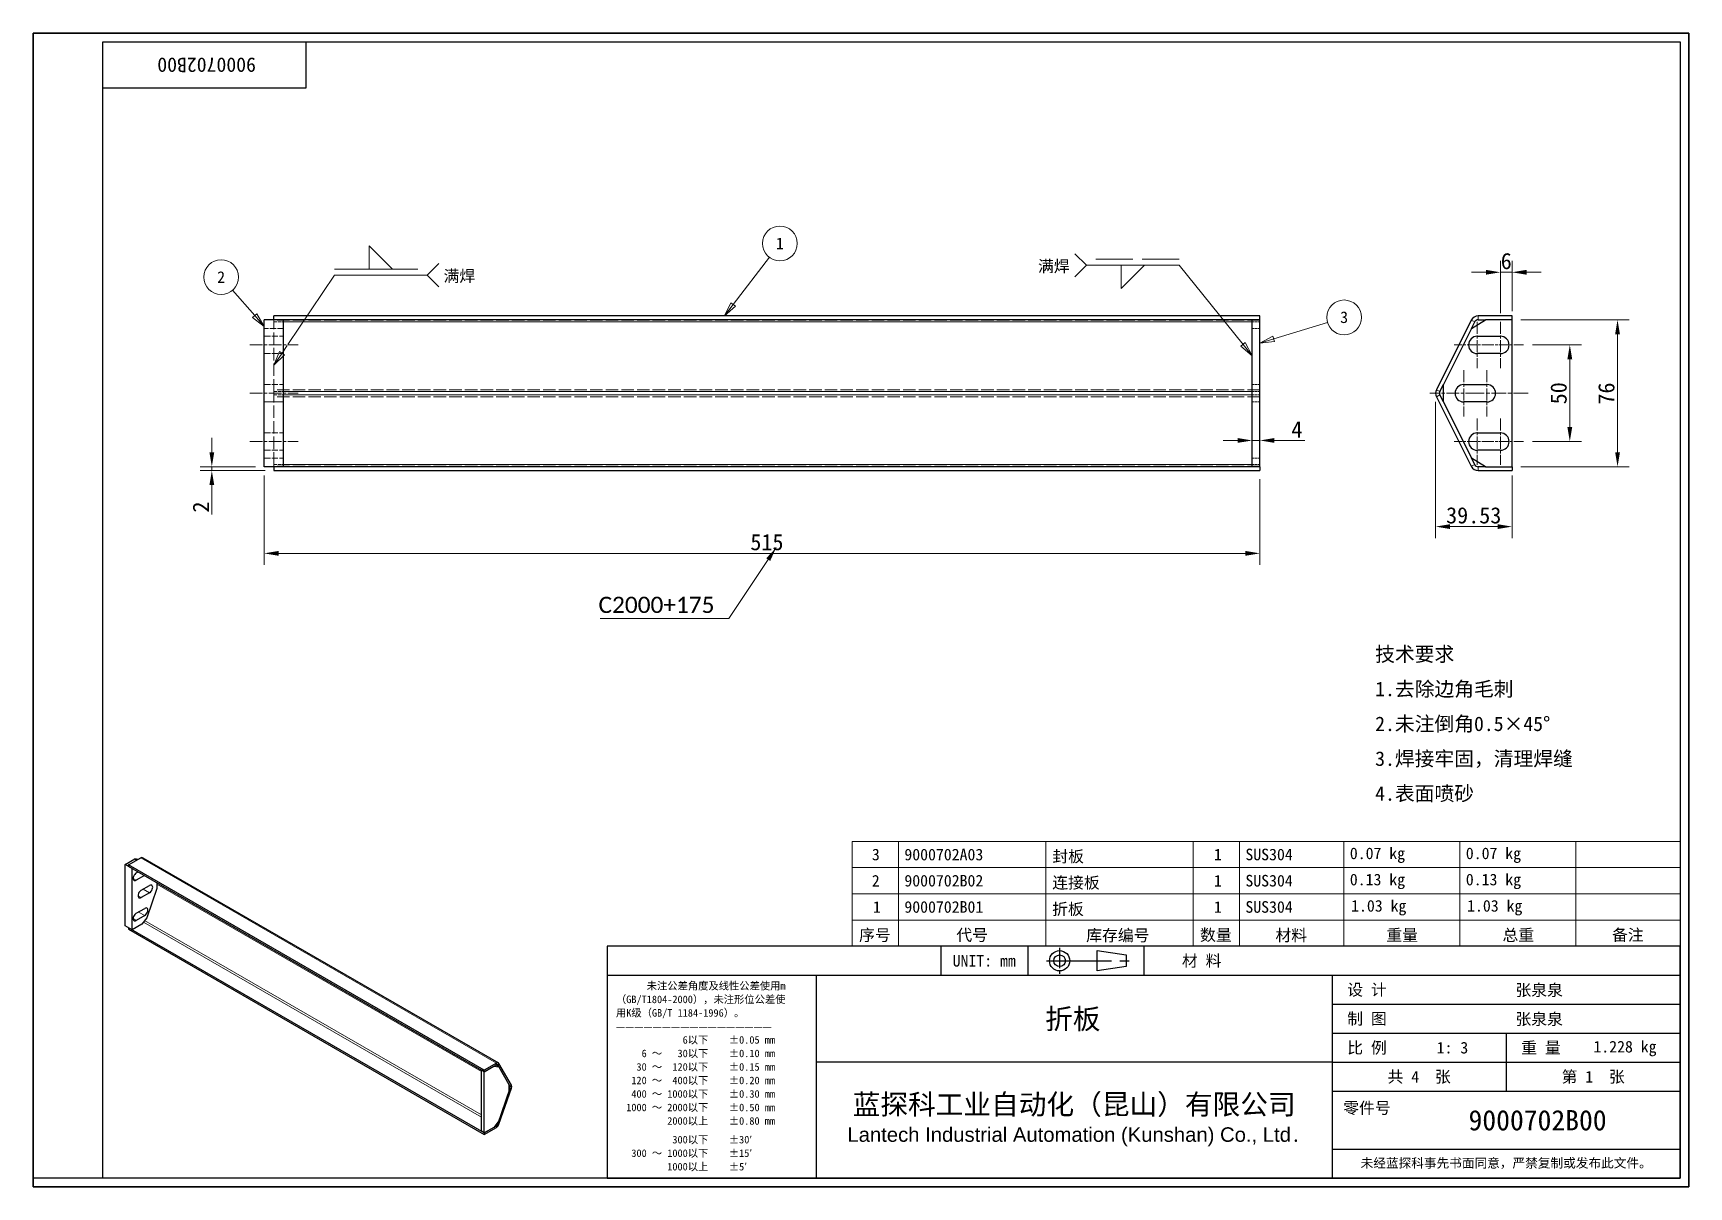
# Model space of a CAD drawing. Header units: millimetres. Extents: x 18 to 875, y 16 to 614.
import ezdxf
from ezdxf.enums import TextEntityAlignment as Align

# ---------------------------------------------------------------- set-up
doc = ezdxf.new("R2010")
doc.units = ezdxf.units.MM
doc.header["$LTSCALE"] = 3
doc.linetypes.add('CHAIN', pattern=[0.3543, 0.2362, -0.0295, 0.0591, -0.0295])
doc.linetypes.add('DASHED', pattern=[0.2067, 0.1654, -0.0413])
for name, color, linetype, lineweight in [('1', 7, 'Continuous', 18), ('可见 (ISO)', 7, 'Continuous', 25), ('可见窄的 (ISO)', 7, 'Continuous', 18), ('图框 (ISO)', 7, 'Continuous', 35), ('标题 (ISO)', 7, 'Continuous', 25)]:
    doc.layers.add(name, color=color, linetype=linetype, lineweight=lineweight)
for name, color, linetype, lineweight, true_color in [('中心标记 (ISO)', 1, 'CHAIN', 18, 0xff0000), ('中心线 (ISO)', 1, 'CHAIN', 18, 0xff0000), ('尺寸 (ISO)', 7, 'Continuous', 18, 0x008000), ('符号 (ISO)', 7, 'Continuous', 18, 0x008000), ('隐藏 (ISO)', 5, 'DASHED', 18, 0x0000ff), ('隐藏窄的 (ISO)', 5, 'DASHED', 18, 0x0000ff)]:
    doc.layers.add(name, color=color, linetype=linetype, lineweight=lineweight, true_color=true_color)
doc.styles.add('文本样式164', font='SimSun.ttf')
doc.styles.add('文本样式165', font='SimSun.ttf')
doc.styles.add('文本样式74', font='SimSun.ttf')
doc.styles.add('最新国标', font='simfang.ttf')
doc.styles.add('注释文本 (ISO)', font='simfang.ttf')
doc.dimstyles.new('默认 (GB)', dxfattribs={"dimscale": 3, "dimtxt": 2.8, "dimasz": 2.5, "dimexe": 2, "dimexo": 1.5, "dimgap": 0.5, "dimtad": 1, "dimtoh": 1, "dimdsep": 46, "dimtxsty": '最新国标', "dimcen": 0.09, "dimdle": 10, "dimclrd": 256, "dimclre": 256, "dimclrt": 256, "dimaunit": 1, "dimadec": 3, "dimazin": 2, "dimtfac": 0.535714, "dimtmove": 0, "dimatfit": 3, "dimfxl": 0, "dimtolj": 1, "dimtzin": 0, "dimlwd": -1, "dimlwe": -1, "dimarcsym": 0})
doc.dimstyles.new('默认 (GB)$7', dxfattribs={"dimscale": 3, "dimtxt": 2.8, "dimasz": 2.5, "dimexe": 2, "dimexo": 1.5, "dimgap": 0.5, "dimtad": 1, "dimtoh": 1, "dimdsep": 46, "dimtxsty": '最新国标', "dimcen": 0.09, "dimdle": 10, "dimclrd": 256, "dimclre": 256, "dimclrt": 256, "dimaunit": 1, "dimadec": 3, "dimazin": 2, "dimtfac": 0.535714, "dimtmove": 0, "dimatfit": 3, "dimfxl": 0, "dimtolj": 1, "dimtzin": 0, "dimlwd": -1, "dimlwe": -1, "dimarcsym": 0})

# ---------------------------------------------------------------- blocks, each defined once
blk = doc.blocks.new('图框 最新国标')
at = {"layer": '图框 (ISO)'}
for p, q in [((6, 7), (6, 204.5)), ((6, 204.5), (291.5, 204.5)), ((291.5, 204.5), (291.5, 5.5)), ((6, 7), (6, 5.5)), ((6, 7), (6, 5.5)), ((291.5, 5.5), (6, 5.5))]:
    blk.add_line(p, q, dxfattribs=at)
at = {"layer": '图框 (ISO)', "color": 7, "linetype": 'Continuous', "lineweight": 25}
for p, q in [((18, 203), (290, 203)), ((18, 7), (18, 203)), ((18, 203), (290, 203)), ((53, 203), (53, 195)), ((290, 203), (290, 7)), ((290, 203), (290, 7)), ((53, 195), (18, 195)), ((290, 7), (6, 7)), ((290, 7), (18, 7))]:
    blk.add_line(p, q, dxfattribs=at)
at = {"layer": '图框 (ISO)', "style": '文本样式74'}
blk.add_attdef('零件代号_001', (44.42, 200.25), '', height=2.5, rotation=180, dxfattribs=at)
blk = doc.blocks.new('标题栏 最新国标')
at = {"layer": '标题 (ISO)'}
for p, q in [((381.98, -183.84), (196.98, -183.84)), ((196.98, -183.84), (196.98, -223.84)), ((254.48, -183.84), (254.48, -188.84)), ((269.48, -183.84), (269.48, -188.84)), ((281.48, -188.09), (281.48, -184.59)), ((281.48, -184.59), (286.48, -185.34)), ((286.48, -185.34), (286.48, -187.34)), ((289.48, -183.84), (289.48, -188.84)), ((381.98, -223.84), (381.98, -183.84)), ((383.48, -183.84), (383.48, -225.34)), ((286.48, -187.34), (281.48, -188.09)), ((196.98, -188.84), (381.98, -188.84)), ((232.98, -188.84), (232.98, -223.84)), ((321.98, -188.84), (321.98, -223.84)), ((321.98, -193.84), (381.98, -193.84)), ((321.98, -198.84), (381.98, -198.84)), ((351.98, -198.84), (351.98, -208.84)), ((321.98, -203.84), (232.98, -203.84)), ((321.98, -203.84), (381.98, -203.84)), ((321.98, -208.84), (381.98, -208.84)), ((321.98, -218.84), (381.98, -218.84)), ((196.98, -223.84), (381.98, -223.84)), ((383.48, -225.34), (196.98, -225.34))]:
    blk.add_line(p, q, dxfattribs=at)
at = {"layer": '标题 (ISO)', "linetype": 'CHAIN', "ltscale": 5.000333}
blk.add_line((274.98, -184.09), (274.98, -188.59), dxfattribs=at)
at = {"layer": '标题 (ISO)', "linetype": 'CHAIN', "ltscale": 15.834605}
blk.add_line((272.73, -186.34), (286.98, -186.34), dxfattribs=at)
at = {"layer": '标题 (ISO)'}
for radius in [1.75, 1]:
    blk.add_circle((274.98, -186.34), radius, dxfattribs=at)
at = {"layer": '1', "style": '文本样式164'}
for s, p in [('UNIT: mm', (261.98, -186.34)), ('材 料', (299.48, -186.34)), ('设 计', (327.98, -191.34)), ('制 图', (327.98, -196.34)), ('比 例', (327.98, -201.34)), ('重 量', (357.98, -201.34)), ('共 4  张', (336.98, -206.34)), ('第 1  张', (366.98, -206.34))]:
    blk.add_text(s, height=2, dxfattribs=at).set_placement(p, align=Align.MIDDLE_CENTER)
at = {"layer": '标题 (ISO)', "char_height": 2, "style": '注释文本 (ISO)'}
for s, insert, attachment_point, line_spacing_factor in [('{\\fSimSun|b0|i0|c134|p2;\\H0.65x;      未注公差角度及线性公差使用m\\P（GB/T1804-2000），未注形位公差使\\P用K级（GB/T 1184-1996）。\\P—————————————————\\P             6以下    ±0.05 mm\\P     6 ～   30以下    ±0.10 mm\\P    30 ～  120以下    ±0.15 mm\\P   120 ～  400以下    ±0.20 mm\\P   400 ～ 1000以下    ±0.30 mm\\P  1000 ～ 2000以下    ±0.50 mm\\P          2000以上    ±0.80 mm\\P\\H0.38462x;\\P\\H2.6x;           300以下    ±30′\\P   300 ～ 1000以下    ±15′\\P          1000以上    ±5′}', (198.48, -206.34), 4, 1.075116), ('{\\fMicrosoft YaHei|b0|i0|c134|p34;\\H1.75x;蓝探科工业自动化（昆山）有限公司\\P\\fArial|b0|i0|c0|p34;\\H0.71429x;Lantech Industrial Automation (Kunshan) Co., Ltd\\fFangSong|b0|i0|c134|p49;.\\H1.15195x; }', (277.48, -213.84), 5, 0.978695)]:
    blk.add_mtext(s, dxfattribs=dict(at, insert=insert, attachment_point=attachment_point, line_spacing_factor=line_spacing_factor))
at = {"layer": '标题 (ISO)', "attachment_point": 5, "style": '注释文本 (ISO)'}
for s, insert, char_height in [('\\fFangSong|b0|i0;零件号', (327.98, -211.84), 2), ('\\fSimSun|b0|i0;{\\H1.6000;未经蓝探科事先书面同意，严禁复制或发布此文件。}', (351.98, -221.34), 1.6)]:
    blk.add_mtext(s, dxfattribs=dict(at, insert=insert, char_height=char_height))
at = {"layer": '标题 (ISO)', "style": '注释文本 (ISO)'}
blk.add_attdef('材料', text='', height=2, dxfattribs=at).set_placement((324.48, -186.34), align=Align.MIDDLE_CENTER)
at = {"layer": '标题 (ISO)'}
for tag, p, height, style in [('设计人_001', (353.58, -192.39), 2, '注释文本 (ISO)'), ('库存编号_001', (272.48, -198.12), 3.5, '文本样式165'), ('设计人_001', (353.58, -197.39), 2, '注释文本 (ISO)'), ('视图比例_001', (339.99, -202.33), 2, '注释文本 (ISO)'), ('质量\\P3;_001', (367.02, -202.16), 2, '注释文本 (ISO)'), ('零件代号_001', (345.49, -215.59), 3.5, '文本样式165')]:
    blk.add_attdef(tag, p, '', height=height, dxfattribs=dict(at, style=style))
blk = doc.blocks.new('*D5')
at = {"layer": 'Defpoints', "color": 0, "transparency": 16777216}
for p in [(110.45, 387.14), (137.58, 389.14), (142.58, 387.14)]:
    blk.add_point(p, dxfattribs=at)
at = {"layer": '尺寸 (ISO)', "color": 116, "true_color": 0x00803f, "transparency": 16777216}
for p, q in [((110.45, 396.64), (110.45, 404.14)), ((133.08, 389.14), (104.45, 389.14)), ((138.08, 387.14), (104.45, 387.14)), ((110.45, 389.14), (110.45, 387.14)), ((110.45, 379.64), (110.45, 364.39))]:
    blk.add_line(p, q, dxfattribs=at)
for points in [[(109.2, 396.64), (111.7, 396.64), (110.45, 389.14)], [(109.2, 379.64), (111.7, 379.64), (110.45, 387.14)]]:
    blk.add_solid(points, dxfattribs=at)
at = {"layer": '尺寸 (ISO)', "transparency": 16777216, "insert": (104.75, 368.27), "char_height": 8.4, "attachment_point": 5, "rotation": 90, "style": '最新国标'}
blk.add_mtext('\\A1;2', dxfattribs=at)
blk = doc.blocks.new('*D6')
at = {"layer": 'Defpoints', "color": 0, "transparency": 16777216}
for p in [(137.58, 389.14), (652.58, 387.14), (652.58, 344.31)]:
    blk.add_point(p, dxfattribs=at)
at = {"layer": '尺寸 (ISO)', "color": 116, "true_color": 0x00803f, "transparency": 16777216}
for p, q in [((137.58, 384.64), (137.58, 338.31)), ((652.58, 382.64), (652.58, 338.31)), ((145.08, 344.31), (645.08, 344.31))]:
    blk.add_line(p, q, dxfattribs=at)
for points in [[(145.08, 345.56), (145.08, 343.06), (137.58, 344.31)], [(645.08, 345.56), (645.08, 343.06), (652.58, 344.31)]]:
    blk.add_solid(points, dxfattribs=at)
at = {"layer": '尺寸 (ISO)', "transparency": 16777216, "insert": (397.58, 350.06), "char_height": 8.4, "attachment_point": 5, "style": '最新国标'}
blk.add_mtext('\\A1;515', dxfattribs=at)
blk = doc.blocks.new('*D7')
at = {"layer": 'Defpoints', "color": 0, "transparency": 16777216}
for p in [(648.58, 407.3), (652.58, 407.3), (652.58, 402.73)]:
    blk.add_point(p, dxfattribs=at)
at = {"layer": '尺寸 (ISO)', "color": 116, "true_color": 0x00803f, "transparency": 16777216}
for p, q in [((641.08, 402.73), (633.58, 402.73)), ((648.58, 402.73), (652.58, 402.73)), ((660.08, 402.73), (675.86, 402.73))]:
    blk.add_line(p, q, dxfattribs=at)
for points in [[(641.08, 403.98), (641.08, 401.48), (648.58, 402.73)], [(660.08, 403.98), (660.08, 401.48), (652.58, 402.73)]]:
    blk.add_solid(points, dxfattribs=at)
at = {"layer": '尺寸 (ISO)', "transparency": 16777216, "insert": (671.72, 408.43), "char_height": 8.4, "attachment_point": 5, "style": '最新国标'}
blk.add_mtext('\\A1;4', dxfattribs=at)
blk = doc.blocks.new('*D8')
at = {"layer": 'Defpoints', "color": 0, "transparency": 16777216}
for p in [(789.03, 452.14), (789.03, 402.14), (812.9, 402.14)]:
    blk.add_point(p, dxfattribs=at)
at = {"layer": '尺寸 (ISO)', "color": 116, "true_color": 0x00803f, "transparency": 16777216}
for p, q in [((793.53, 452.14), (818.9, 452.14)), ((812.9, 444.64), (812.9, 409.64)), ((793.53, 402.14), (818.9, 402.14))]:
    blk.add_line(p, q, dxfattribs=at)
for points in [[(811.65, 444.64), (814.15, 444.64), (812.9, 452.14)], [(811.65, 409.64), (814.15, 409.64), (812.9, 402.14)]]:
    blk.add_solid(points, dxfattribs=at)
at = {"layer": '尺寸 (ISO)', "transparency": 16777216, "insert": (807.15, 427.14), "char_height": 8.4, "attachment_point": 5, "rotation": 90, "style": '最新国标'}
blk.add_mtext('\\A1;50', dxfattribs=at)
blk = doc.blocks.new('*D9')
at = {"layer": 'Defpoints', "color": 0, "transparency": 16777216}
for p in [(783.03, 465.14), (837.6, 465.14), (783.03, 389.14)]:
    blk.add_point(p, dxfattribs=at)
at = {"layer": '尺寸 (ISO)', "color": 116, "true_color": 0x00803f, "transparency": 16777216}
for p, q in [((787.53, 465.14), (843.6, 465.14)), ((837.6, 396.64), (837.6, 457.64)), ((787.53, 389.14), (843.6, 389.14))]:
    blk.add_line(p, q, dxfattribs=at)
for points in [[(836.35, 457.64), (838.85, 457.64), (837.6, 465.14)], [(836.35, 396.64), (838.85, 396.64), (837.6, 389.14)]]:
    blk.add_solid(points, dxfattribs=at)
at = {"layer": '尺寸 (ISO)', "transparency": 16777216, "insert": (831.86, 426.99), "char_height": 8.4, "attachment_point": 5, "rotation": 90, "style": '最新国标'}
blk.add_mtext('\\A1;76', dxfattribs=at)
blk = doc.blocks.new('*D10')
at = {"layer": 'Defpoints', "color": 0, "transparency": 16777216}
for p in [(777.03, 489.75), (777.03, 464.14), (783.03, 465.14)]:
    blk.add_point(p, dxfattribs=at)
at = {"layer": '尺寸 (ISO)', "color": 116, "true_color": 0x00803f, "transparency": 16777216}
for p, q in [((769.53, 489.75), (762.03, 489.75)), ((777.03, 468.64), (777.03, 495.75)), ((783.03, 489.75), (777.03, 489.75)), ((783.03, 469.64), (783.03, 495.75)), ((790.53, 489.75), (798.03, 489.75))]:
    blk.add_line(p, q, dxfattribs=at)
for points in [[(769.53, 491), (769.53, 488.5), (777.03, 489.75)], [(790.53, 491), (790.53, 488.5), (783.03, 489.75)]]:
    blk.add_solid(points, dxfattribs=at)
at = {"layer": '尺寸 (ISO)', "transparency": 16777216, "insert": (780.03, 495.5), "char_height": 8.4, "attachment_point": 5, "style": '最新国标'}
blk.add_mtext('\\A1;6', dxfattribs=at)
blk = doc.blocks.new('*D11')
at = {"layer": 'Defpoints', "color": 0, "transparency": 16777216}
for p in [(743.5, 427.14), (783.03, 389.14), (743.5, 358.15)]:
    blk.add_point(p, dxfattribs=at)
at = {"layer": '尺寸 (ISO)', "color": 116, "true_color": 0x00803f, "transparency": 16777216}
for p, q in [((743.5, 422.64), (743.5, 352.15)), ((783.03, 384.64), (783.03, 352.15)), ((775.53, 358.15), (751, 358.15))]:
    blk.add_line(p, q, dxfattribs=at)
for points in [[(751, 359.4), (751, 356.9), (743.5, 358.15)], [(775.53, 359.4), (775.53, 356.9), (783.03, 358.15)]]:
    blk.add_solid(points, dxfattribs=at)
at = {"layer": '尺寸 (ISO)', "transparency": 16777216, "insert": (763.2, 363.93), "char_height": 8.4, "attachment_point": 5, "style": '最新国标'}
blk.add_mtext('\\A1;39.53', dxfattribs=at)
blk = doc.blocks.new('引出序号1')
at = {"layer": '符号 (ISO)'}
for p, q in [((126.71, 157.7), (132.95, 165.85)), ((126.31, 158), (125.19, 155.71)), ((126.71, 157.7), (125.19, 155.71)), ((125.19, 155.71), (127.1, 157.39)), ((127.1, 157.39), (126.31, 158))]:
    blk.add_line(p, q, dxfattribs=at)
at = {"layer": '符号 (ISO)', "flags": 128}
blk.add_lwpolyline([(126.31, 158), (125.19, 155.71), (127.1, 157.39), (126.31, 158)], dxfattribs=at)
at = {"layer": '符号 (ISO)'}
blk.add_circle((134.77, 168.23), 3, dxfattribs=at)
blk.add_solid([(126.31, 158), (125.19, 155.71), (127.1, 157.39), (126.31, 158)], dxfattribs=at)
at = {"layer": '符号 (ISO)', "insert": (134.77, 168.23), "char_height": 2, "attachment_point": 5, "style": '注释文本 (ISO)'}
blk.add_mtext('1', dxfattribs=at)
blk = doc.blocks.new('引出序号2')
at = {"layer": '符号 (ISO)'}
for p, q in [((44.21, 155.78), (40.39, 160.16)), ((44.59, 156.11), (43.84, 155.45)), ((43.84, 155.45), (45.86, 153.9)), ((44.21, 155.78), (45.86, 153.9)), ((45.86, 153.9), (44.59, 156.11))]:
    blk.add_line(p, q, dxfattribs=at)
at = {"layer": '符号 (ISO)', "flags": 128}
blk.add_lwpolyline([(43.84, 155.45), (45.86, 153.9), (44.59, 156.11), (43.84, 155.45)], dxfattribs=at)
at = {"layer": '符号 (ISO)'}
blk.add_circle((38.42, 162.42), 3, dxfattribs=at)
blk.add_solid([(43.84, 155.45), (45.86, 153.9), (44.59, 156.11), (43.84, 155.45)], dxfattribs=at)
at = {"layer": '符号 (ISO)', "insert": (38.42, 162.42), "char_height": 2, "attachment_point": 5, "style": '注释文本 (ISO)'}
blk.add_mtext('2', dxfattribs=at)
blk = doc.blocks.new('引出序号3')
at = {"layer": '符号 (ISO)'}
for p, q in [((219.92, 151.77), (229.19, 154.6)), ((219.77, 152.24), (217.53, 151.03)), ((219.92, 151.77), (217.53, 151.03)), ((220.06, 151.29), (219.77, 152.24)), ((217.53, 151.03), (220.06, 151.29))]:
    blk.add_line(p, q, dxfattribs=at)
at = {"layer": '符号 (ISO)', "flags": 128}
blk.add_lwpolyline([(219.77, 152.24), (217.53, 151.03), (220.06, 151.29), (219.77, 152.24)], dxfattribs=at)
at = {"layer": '符号 (ISO)'}
blk.add_circle((232.05, 155.47), 3, dxfattribs=at)
blk.add_solid([(219.77, 152.24), (217.53, 151.03), (220.06, 151.29), (219.77, 152.24)], dxfattribs=at)
at = {"layer": '符号 (ISO)', "insert": (232.05, 155.48), "char_height": 2, "attachment_point": 5, "style": '注释文本 (ISO)'}
blk.add_mtext('3', dxfattribs=at)
blk = doc.blocks.new('明细栏')
at = {"layer": '符号 (ISO)'}
for p, q in [((290, 65.1), (147.2, 65.1)), ((147.2, 65.1), (147.2, 51.53)), ((155.2, 65.1), (155.2, 51.53)), ((180.6, 65.1), (180.6, 51.53)), ((206, 65.1), (206, 51.53)), ((214, 65.1), (214, 51.53)), ((232, 65.1), (232, 51.53)), ((252, 65.1), (252, 51.53)), ((272, 65.1), (272, 51.53)), ((290, 65.1), (290, 51.53)), ((290, 60.58), (147.2, 60.58)), ((290, 56.05), (147.2, 56.05)), ((290, 51.53), (147.2, 51.53)), ((147.2, 47), (147.2, 51.53)), ((155.2, 47), (155.2, 51.53)), ((180.6, 47), (180.6, 51.53)), ((206, 47), (206, 51.53)), ((214, 47), (214, 51.53)), ((232, 47), (232, 51.53)), ((252, 47), (252, 51.53)), ((272, 47), (272, 51.53)), ((290, 47), (290, 51.53)), ((290, 47), (147.2, 47))]:
    blk.add_line(p, q, dxfattribs=at)
at = {"layer": '符号 (ISO)', "char_height": 2, "attachment_point": 7, "style": '注释文本 (ISO)'}
for s, insert in [('3', (150.63, 61.8)), ('9000702A03', (156.23, 61.79)), ('封板', (181.74, 61.28)), ('1', (209.61, 61.82)), ('SUS304', (215.03, 61.8)), ('0.07 kg', (233.04, 61.37)), ('0.07 kg', (253.04, 61.37)), ('2', (150.61, 57.3)), ('9000702B02', (156.23, 57.28)), ('连接板', (181.73, 56.75)), ('1', (209.61, 57.3)), ('SUS304', (215.03, 57.28)), ('0.13 kg', (233.04, 56.85)), ('0.13 kg', (253.04, 56.85)), ('1', (150.81, 52.77)), ('9000702B01', (156.23, 52.75)), ('折板', (181.7, 52.2)), ('1', (209.61, 52.77)), ('SUS304', (215.03, 52.75)), ('1.03 kg', (233.26, 52.32)), ('1.03 kg', (253.26, 52.32)), ('序号', (148.42, 47.71)), ('代号', (165.19, 47.73)), ('库存编号', (187.58, 47.66)), ('数量', (207.21, 47.72)), ('材料', (220.21, 47.68)), ('重量', (239.33, 47.78)), ('总重', (259.36, 47.75)), ('备注', (278.25, 47.74))]:
    blk.add_mtext(s, dxfattribs=dict(at, insert=insert))
blk = doc.blocks.new('焊接符号标识符1')
at = {"layer": '符号 (ISO)'}
for p, q in [((67.94, 163.81), (63.94, 167.81)), ((63.94, 167.81), (63.94, 163.81)), ((49.94, 150.81), (57.94, 162.76)), ((57.94, 162.76), (73.94, 162.76)), ((63.94, 163.81), (67.94, 163.81)), ((73.94, 162.76), (75.94, 164.76)), ((73.94, 162.76), (75.94, 160.76)), ((48.5, 149.57), (47.53, 147.22)), ((48.92, 149.29), (47.53, 147.22)), ((47.53, 147.22), (49.33, 149.01)), ((49.33, 149.01), (48.5, 149.57)), ((48.92, 149.29), (49.8, 150.61))]:
    blk.add_line(p, q, dxfattribs=at)
at = {"layer": '符号 (ISO)', "linetype": 'DASHED', "ltscale": 12.901145}
blk.add_line((57.94, 163.81), (73.94, 163.81), dxfattribs=at)
at = {"layer": '符号 (ISO)', "flags": 128}
blk.add_lwpolyline([(48.5, 149.57), (47.53, 147.22), (49.33, 149.01), (48.5, 149.57)], dxfattribs=at)
at = {"layer": '符号 (ISO)'}
blk.add_solid([(48.5, 149.57), (47.53, 147.22), (49.33, 149.01), (48.5, 149.57)], dxfattribs=at)
at = {"layer": '符号 (ISO)', "insert": (76.77, 161.38), "char_height": 2, "attachment_point": 7, "style": '注释文本 (ISO)'}
blk.add_mtext('满焊', dxfattribs=at)
blk = doc.blocks.new('焊接符号标识符2')
at = {"layer": '符号 (ISO)'}
for p, q in [((187.63, 164.45), (185.63, 166.45)), ((187.63, 164.45), (185.63, 162.45)), ((203.63, 164.45), (187.63, 164.45)), ((193.63, 164.45), (197.63, 164.45)), ((197.63, 164.45), (193.63, 160.45)), ((193.63, 160.45), (193.63, 164.45)), ((214.62, 150.8), (203.63, 164.45)), ((215.01, 151.11), (214.23, 150.49)), ((214.23, 150.49), (216.19, 148.85)), ((214.62, 150.8), (216.19, 148.85)), ((216.19, 148.85), (215.01, 151.11))]:
    blk.add_line(p, q, dxfattribs=at)
at = {"layer": '符号 (ISO)', "linetype": 'DASHED', "ltscale": 12.901145}
blk.add_line((203.63, 165.5), (187.63, 165.5), dxfattribs=at)
at = {"layer": '符号 (ISO)', "flags": 128}
blk.add_lwpolyline([(214.23, 150.49), (216.19, 148.85), (215.01, 151.11), (214.23, 150.49)], dxfattribs=at)
at = {"layer": '符号 (ISO)'}
blk.add_solid([(214.23, 150.49), (216.19, 148.85), (215.01, 151.11), (214.23, 150.49)], dxfattribs=at)
at = {"layer": '符号 (ISO)', "insert": (179.27, 163.07), "char_height": 2, "attachment_point": 7, "style": '注释文本 (ISO)'}
blk.add_mtext('满焊', dxfattribs=at)

msp = doc.modelspace()

# ---------------------------------------------------------------- linework, layer by layer
at = {"layer": '中心标记 (ISO)', "ltscale": 8.88956}
for p, q in [((765.031, 464.142), (765.031, 440.142)), ((777.031, 464.142), (777.031, 440.142)), ((758.031, 439.142), (758.031, 415.142)), ((770.031, 439.142), (770.031, 415.142)), ((765.031, 414.142), (765.031, 390.142)), ((777.031, 414.142), (777.031, 390.142))]:
    msp.add_line(p, q, dxfattribs=at)
at = {"layer": '中心标记 (ISO)', "ltscale": 7.222748}
for p, q in [((772.531, 452.142), (753.031, 452.142)), ((789.031, 452.142), (769.531, 452.142)), ((772.531, 402.142), (753.031, 402.142)), ((789.031, 402.142), (769.531, 402.142))]:
    msp.add_line(p, q, dxfattribs=at)
at = {"layer": '中心标记 (ISO)', "ltscale": 9.299301}
msp.add_line((765.531, 427.142), (740.425, 427.142), dxfattribs=at)
at = {"layer": '中心标记 (ISO)', "ltscale": 10.659069}
msp.add_line((791.308, 427.142), (762.531, 427.142), dxfattribs=at)
at = {"layer": '中心线 (ISO)', "ltscale": 9.259962}
for p, q in [((130.077, 452.142), (155.077, 452.142)), ((130.077, 427.142), (155.077, 427.142)), ((130.077, 402.142), (155.077, 402.142))]:
    msp.add_line(p, q, dxfattribs=at)
at = {"layer": '可见 (ISO)'}
for p, q in [((147.577, 465.142), (137.577, 465.142)), ((137.577, 389.142), (137.577, 465.142)), ((652.577, 467.142), (142.577, 467.142)), ((142.577, 465.142), (142.577, 467.142)), ((652.577, 465.142), (142.577, 465.142)), ((147.577, 389.142), (147.577, 465.142)), ((652.577, 465.142), (648.577, 465.142)), ((648.577, 389.142), (648.577, 465.142)), ((652.577, 465.142), (652.577, 467.142)), ((652.577, 389.142), (652.577, 465.142)), ((761.926, 464.93), (743.926, 428.93)), ((762.031, 460.67), (769.267, 465.142)), ((762.031, 460.67), (763.714, 464.036)), ((783.031, 467.142), (765.503, 467.142)), ((765.503, 465.142), (769.267, 465.142)), ((783.031, 465.142), (769.267, 465.142)), ((783.031, 465.142), (783.031, 467.142)), ((783.031, 389.142), (783.031, 465.142)), ((762.031, 460.67), (747.503, 431.614)), ((765.031, 456.642), (777.031, 456.642)), ((777.031, 447.642), (765.031, 447.642)), ((745.714, 428.036), (747.503, 431.614)), ((747.503, 422.67), (747.503, 431.614)), ((758.031, 431.642), (770.031, 431.642)), ((743.926, 425.353), (761.926, 389.353)), ((747.503, 422.67), (745.714, 426.247)), ((747.503, 422.67), (762.031, 393.614)), ((770.031, 422.642), (758.031, 422.642)), ((765.031, 406.642), (777.031, 406.642)), ((777.031, 397.642), (765.031, 397.642)), ((147.577, 389.142), (137.577, 389.142)), ((142.577, 389.142), (142.577, 387.142)), ((652.577, 389.142), (142.577, 389.142)), ((142.577, 387.142), (652.577, 387.142)), ((652.577, 389.142), (648.577, 389.142)), ((652.577, 389.142), (652.577, 387.142)), ((763.714, 390.247), (762.031, 393.614)), ((769.267, 389.142), (762.031, 393.614)), ((769.267, 389.142), (765.503, 389.142)), ((765.503, 387.142), (783.031, 387.142)), ((769.267, 389.142), (783.031, 389.142)), ((783.031, 389.142), (783.031, 387.142)), ((65.618, 183.3), (70.581, 186.166)), ((69.224, 181.218), (65.618, 183.3)), ((65.618, 151.653), (65.618, 183.3)), ((67.421, 183.092), (73.742, 186.741)), ((251.339, 76.906), (67.421, 183.092)), ((67.421, 182.259), (67.421, 183.092)), ((251.339, 76.074), (67.421, 182.259)), ((69.224, 149.57), (69.224, 181.218)), ((72.332, 185.927), (70.581, 186.166)), ((70.581, 186.166), (71.663, 185.541)), ((74.762, 186.842), (258.68, 80.657)), ((71.388, 178.928), (72.289, 179.448)), ((75.535, 177.574), (71.388, 175.18)), ((73.912, 169.975), (78.239, 172.473)), ((82.036, 173.821), (82.036, 170.929)), ((78.239, 168.725), (73.912, 166.227)), ((82.036, 170.929), (76.797, 155.805)), ((71.388, 158.107), (75.715, 160.605)), ((75.715, 156.858), (71.388, 154.359)), ((76.797, 155.805), (74.187, 152.436)), ((69.224, 149.57), (65.618, 151.653)), ((67.421, 150.611), (67.421, 149.779)), ((251.339, 44.426), (67.421, 150.611)), ((67.421, 149.779), (251.339, 43.593)), ((74.187, 152.436), (69.224, 149.57)), ((257.66, 80.556), (251.339, 76.906)), ((257.66, 79.723), (251.339, 76.074)), ((251.339, 76.074), (256.303, 78.939)), ((256.303, 78.939), (258.912, 78.584)), ((257.47, 79.416), (257.194, 79.454)), ((258.912, 78.584), (257.47, 79.416)), ((264.797, 68.392), (258.305, 79.635)), ((258.912, 78.584), (264.151, 69.509)), ((265.442, 69.137), (258.95, 80.38)), ((251.339, 76.074), (249.897, 76.906)), ((249.897, 45.259), (249.897, 76.906)), ((251.339, 76.074), (251.339, 76.906)), ((251.339, 44.426), (251.339, 76.074)), ((264.151, 69.509), (264.151, 65.785)), ((258.305, 48.908), (264.797, 67.647)), ((264.151, 65.785), (258.912, 50.661)), ((258.95, 48.908), (265.442, 67.647)), ((251.339, 44.426), (249.897, 45.259)), ((251.339, 44.426), (257.66, 48.076)), ((256.303, 47.292), (251.339, 44.426)), ((251.339, 43.593), (257.66, 47.243)), ((251.339, 44.426), (251.339, 43.593)), ((258.912, 50.661), (256.303, 47.292))]:
    msp.add_line(p, q, dxfattribs=at)
for centre, radius, start, end in [((765.503, 463.142), 4, 90, 153.434949), ((765.503, 463.142), 2, 90, 153.434949), ((765.031, 452.142), 4.5, 90, 270), ((777.031, 452.142), 4.5, 270, 90), ((747.503, 427.142), 4, 153.434949, 206.565051), ((758.031, 427.142), 4.5, 90, 270), ((770.031, 427.142), 4.5, 270, 90), ((747.503, 427.142), 2, 153.434949, 206.565051), ((765.031, 402.142), 4.5, 90, 270), ((777.031, 402.142), 4.5, 270, 90), ((765.503, 391.142), 4, 206.565051, 270), ((765.503, 391.142), 2, 206.565051, 270)]:
    msp.add_arc(centre, radius, start, end, dxfattribs=at)
for centre, major_axis, start_param, end_param in [((73.742, 185.075), (1.02, 1.767), 0, 0.7853982), ((71.388, 177.054), (-1.147, -1.988), 3.9269908, 7.0685835), ((78.239, 170.599), (1.147, 1.988), 3.9269908, 7.0685835), ((73.912, 168.101), (-1.147, -1.988), 3.9269908, 7.0685835), ((71.388, 156.233), (-1.147, -1.988), 3.9269908, 7.0685835), ((75.715, 158.732), (1.147, 1.988), 3.9269908, 7.0685835), ((257.66, 78.89), (1.02, 1.767), 5.9614348, 7.0685835), ((257.66, 78.89), (0.51, 0.883), 5.9614348, 7.0685835), ((264.151, 67.647), (1.02, 1.767), 5.0341395, 5.9614348), ((264.151, 67.647), (0.51, 0.883), 5.0341395, 5.9614348), ((257.66, 48.908), (0.51, 0.883), 3.9269908, 5.0341395), ((257.66, 48.908), (1.02, 1.767), 3.9269908, 5.0341395)]:
    msp.add_ellipse(centre, major_axis=major_axis, ratio=0.5773503, start_param=start_param, end_param=end_param, dxfattribs=at)
at = {"layer": '可见窄的 (ISO)'}
for p, q in [((147.577, 464.036), (648.577, 464.036)), ((761.926, 464.93), (763.714, 464.036)), ((765.503, 467.142), (765.503, 465.142)), ((743.926, 428.93), (745.714, 428.036)), ((147.577, 428.036), (648.577, 428.036)), ((147.577, 426.247), (648.577, 426.247)), ((743.926, 425.353), (745.714, 426.247)), ((147.577, 390.247), (648.577, 390.247)), ((761.926, 389.353), (763.714, 390.247)), ((765.503, 387.142), (765.503, 389.142)), ((257.66, 80.556), (73.742, 186.741)), ((69.765, 176.117), (71.388, 175.18)), ((82.036, 173.164), (249.897, 76.249)), ((72.289, 167.164), (73.912, 166.227)), ((74.994, 170.599), (78.239, 168.725)), ((69.765, 155.296), (71.388, 154.359)), ((72.47, 158.732), (75.715, 156.858)), ((75.671, 154.352), (249.897, 53.763)), ((75.026, 153.519), (249.897, 52.558)), ((257.66, 79.723), (257.66, 80.556)), ((257.983, 79.821), (258.305, 79.635)), ((258.305, 79.635), (258.95, 80.38)), ((264.151, 68.764), (264.797, 68.392)), ((264.797, 68.392), (265.442, 69.137)), ((264.151, 68.019), (264.797, 67.647)), ((264.797, 67.647), (265.442, 67.647)), ((257.142, 48.375), (257.66, 48.076)), ((257.66, 48.076), (257.66, 47.243)), ((257.787, 49.208), (258.305, 48.908)), ((258.305, 48.908), (258.95, 48.908))]:
    msp.add_line(p, q, dxfattribs=at)
at = {"layer": '隐藏 (ISO)', "ltscale": 1.405755}
for p, q in [((142.577, 464.036), (142.577, 465.142)), ((142.577, 389.142), (142.577, 390.247))]:
    msp.add_line(p, q, dxfattribs=at)
at = {"layer": '隐藏 (ISO)', "ltscale": 12.981526}
for p, q in [((142.577, 428.036), (142.577, 464.036)), ((142.577, 390.247), (142.577, 426.247))]:
    msp.add_line(p, q, dxfattribs=at)
at = {"layer": '隐藏 (ISO)', "ltscale": 6.348889}
for p, q in [((147.577, 460.67), (137.577, 460.67)), ((137.577, 456.642), (147.577, 456.642)), ((137.577, 447.642), (147.577, 447.642)), ((137.577, 431.642), (147.577, 431.642)), ((137.577, 431.614), (147.577, 431.614)), ((147.577, 422.67), (137.577, 422.67)), ((137.577, 422.642), (147.577, 422.642)), ((137.577, 406.642), (147.577, 406.642)), ((137.577, 397.642), (147.577, 397.642)), ((137.577, 393.614), (147.577, 393.614))]:
    msp.add_line(p, q, dxfattribs=at)
at = {"layer": '隐藏 (ISO)', "ltscale": 2.539495}
for p, q in [((652.577, 460.67), (648.577, 460.67)), ((648.577, 431.614), (652.577, 431.614)), ((652.577, 422.67), (648.577, 422.67)), ((648.577, 393.614), (652.577, 393.614))]:
    msp.add_line(p, q, dxfattribs=at)
at = {"layer": '隐藏 (ISO)', "ltscale": 1.177377}
msp.add_line((142.577, 426.247), (142.577, 428.036), dxfattribs=at)
at = {"layer": '隐藏窄的 (ISO)', "ltscale": 13.05473}
for p, q in [((652.577, 464.93), (142.577, 464.93)), ((652.577, 428.93), (142.577, 428.93)), ((652.577, 425.353), (142.577, 425.353)), ((652.577, 389.353), (142.577, 389.353))]:
    msp.add_line(p, q, dxfattribs=at)
at = {"layer": '隐藏窄的 (ISO)', "ltscale": 3.174394}
for p, q in [((142.577, 464.036), (147.577, 464.036)), ((142.577, 428.036), (147.577, 428.036)), ((142.577, 426.247), (147.577, 426.247)), ((142.577, 390.247), (147.577, 390.247))]:
    msp.add_line(p, q, dxfattribs=at)
at = {"layer": '隐藏窄的 (ISO)', "ltscale": 2.539495}
for p, q in [((648.577, 464.036), (652.577, 464.036)), ((648.577, 428.036), (652.577, 428.036)), ((648.577, 426.247), (652.577, 426.247)), ((648.577, 390.247), (652.577, 390.247))]:
    msp.add_line(p, q, dxfattribs=at)

# ---------------------------------------------------------------- block references
at = {"xscale": 3, "yscale": 3, "zscale": 3}
msp.add_blockref('图框 最新国标', (0, 0), dxfattribs=at).add_auto_attribs({'零件代号_001': '9000702B00'})
ref = msp.add_blockref('标题栏 最新国标', (-275.948, 692.533), dxfattribs=dict(xscale=3, yscale=3, zscale=3))
ref.add_attrib('零件代号_001', '9000702B00', (760.517, 45.75), dxfattribs={"layer": '标题 (ISO)', "height": 10.5, "style": '文本样式165'})
ref.add_attrib('库存编号_001', '折板', (541.483, 98.162), dxfattribs={"layer": '标题 (ISO)', "height": 10.5, "style": '文本样式165'})
ref.add_attrib('质量\\P3;_001', '1.228 kg', (825.12, 86.049), dxfattribs={"layer": '标题 (ISO)', "height": 6, "style": '注释文本 (ISO)'})
ref.add_attrib('视图比例_001', '1: 3', (744.034, 85.551), dxfattribs={"layer": '标题 (ISO)', "height": 6, "style": '注释文本 (ISO)'})
ref.add_attrib('设计人_001', '张泉泉', (784.783, 115.363), dxfattribs={"layer": '标题 (ISO)', "height": 6, "style": '注释文本 (ISO)'})
ref.add_attrib('设计人_001', '张泉泉', (784.783, 100.363), dxfattribs={"layer": '标题 (ISO)', "height": 6, "style": '注释文本 (ISO)'})
at = {"layer": '符号 (ISO)', "xscale": 3, "yscale": 3, "zscale": 3}
for name in ['引出序号1', '焊接符号标识符1', '焊接符号标识符2', '引出序号2', '引出序号3', '明细栏']:
    msp.add_blockref(name, (0, 0), dxfattribs=at)

# ---------------------------------------------------------------- texts
at = {"layer": '符号 (ISO)', "insert": (370.434, 321.858), "char_height": 8.4, "width": 60.58253, "attachment_point": 3, "style": '最新国标'}
msp.add_mtext('\\fCalibri|b0|i0;{\\H8.4000;C2000+175}', dxfattribs=at)
at = {"layer": '符号 (ISO)', "insert": (712.221, 255.707), "char_height": 7.5, "width": 112.2807, "attachment_point": 4, "line_spacing_factor": 1.441304, "style": '注释文本 (ISO)'}
msp.add_mtext('\\fFangSong|b0|i0;{\\H7.5000;技术要求\\P}\\fFangSong|b0|i0;{\\H7.5000;1.去除边角毛刺\\P}\\fFangSong|b0|i0;{\\H7.5000;2.未注倒角0.5×45°\\P}\\fFangSong|b0|i0;{\\H7.5000;3.焊接牢固，清理焊缝\\P}\\fFangSong|b0|i0;{\\H7.5000;4.表面喷砂}', dxfattribs=at)

# ---------------------------------------------------------------- dimensions: what is measured, and where the dimension line sits
at = {"layer": '尺寸 (ISO)', "color": 116, "true_color": 0x00803f}
for base, p1, p2, override, picture, middle in [((777.031, 489.748), (783.031, 465.142), (777.031, 464.142), {"dimgap": 0.5, "dimtoh": 0, "dimdec": 2, "dimtol": 0, "dimlim": 0, "dimtp": 0, "dimtm": 0, "dimtdec": 2, "dimtofl": 1, "dimatfit": 1}, '*D10', (780.031, 489.748)), ((743.503, 358.154), (783.031, 389.142), (743.503, 427.142), {"dimgap": 0.5, "dimtoh": 0, "dimdec": 2, "dimtol": 0, "dimlim": 0, "dimtp": 0, "dimtm": 0, "dimtdec": 2, "dimtofl": 0, "dimatfit": 1}, '*D11', (763.201, 358.154)), ((652.577, 402.73), (648.577, 407.296), (652.577, 407.296), {"dimgap": 0.5, "dimtoh": 0, "dimdec": 2, "dimse1": 1, "dimse2": 1, "dimtol": 0, "dimlim": 0, "dimtp": 0, "dimtm": 0, "dimtdec": 2, "dimtofl": 1, "dimatfit": 1}, '*D7', (671.717, 402.73))]:
    dim = msp.add_linear_dim(base=base, p1=p1, p2=p2, dimstyle='默认 (GB)', override=override, dxfattribs=at)
    dim.commit()
    dim.dimension.update_dxf_attribs({"geometry": picture, "text_midpoint": middle, "dimtype": 160})
for base, p1, p2, angle, override, picture, middle in [((837.603, 465.142), (783.031, 389.142), (783.031, 465.142), 90, {"dimgap": 0.5, "dimtoh": 0, "dimdec": 2, "dimtol": 0, "dimlim": 0, "dimtp": 0, "dimtm": 0, "dimtdec": 2, "dimtofl": 0, "dimatfit": 1}, '*D9', (837.603, 426.994)), ((812.902, 402.142), (789.031, 452.142), (789.031, 402.142), 90, {"dimgap": 0.5, "dimtoh": 0, "dimdec": 2, "dimtol": 0, "dimlim": 0, "dimtp": 0, "dimtm": 0, "dimtdec": 2, "dimtofl": 0, "dimatfit": 1}, '*D8', (812.902, 427.142)), ((110.448, 387.142), (137.577, 389.142), (142.577, 387.142), 90, {"dimgap": 0.5, "dimtoh": 0, "dimdec": 2, "dimtol": 0, "dimlim": 0, "dimtp": 0, "dimtm": 0, "dimtdec": 2, "dimtofl": 1, "dimatfit": 1}, '*D5', (110.448, 368.266)), ((652.577, 344.309), (137.577, 389.142), (652.577, 387.142), 180, {"dimgap": 0.5, "dimtoh": 0, "dimdec": 2, "dimtol": 0, "dimlim": 0, "dimtp": 0, "dimtm": 0, "dimtdec": 2, "dimtofl": 0, "dimatfit": 1}, '*D6', (397.577, 344.309))]:
    dim = msp.add_linear_dim(base=base, p1=p1, p2=p2, angle=angle, dimstyle='默认 (GB)', override=override, dxfattribs=at)
    dim.commit()
    dim.dimension.update_dxf_attribs({"geometry": picture, "text_midpoint": middle, "dimtype": 160})

# ---------------------------------------------------------------- leaders
at = {"layer": '符号 (ISO)', "annotation_type": 0, "has_hookline": 1, "hookline_direction": 1, "text_width": 59.194}
msp.add_leader([(402.408, 347.309), (377.934, 310.664), (370.434, 310.664)], dimstyle='默认 (GB)$7', override={"dimgap": 0, "dimtad": 1}, dxfattribs=at)

doc.saveas('drawing.dxf')
